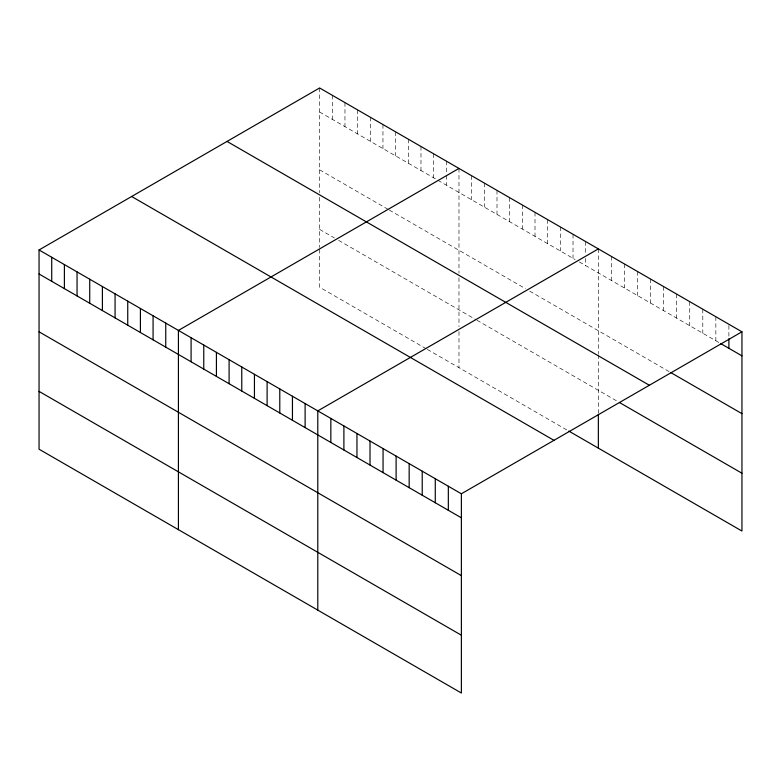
<?xml version="1.0" encoding="UTF-8"?>
<svg xmlns="http://www.w3.org/2000/svg" width="781" height="781" viewBox="0 0 781 781"><rect width="100%" height="100%" fill="white"/><g stroke="black" fill="none" stroke-linecap="round" stroke-linejoin="round"><path stroke-width="0.59" stroke-dasharray="3.9 2.93" d="M319.614 87.97L319.614 192.741M319.614 112.005L436.813 179.669M437.868 180.284L575.128 259.526M579.356 261.967L718.852 342.508M319.614 169.828L388.245 209.445M389.299 210.06L525.506 288.697M529.723 291.128L669.649 371.912M319.614 229.399L334.395 237.932M338.622 240.372L475.883 319.614M476.937 320.22L617.439 401.336M426.26 348.785L319.614 287.213L319.614 248.67M427.314 349.39L567.738 430.468M728.898 325.472L728.898 337.49M715.845 316.725L715.845 340.77M702.793 309.188L702.793 333.233M689.73 301.651L689.73 325.697M676.678 294.115L676.678 318.16M663.625 286.578L663.625 310.623M650.573 279.042L650.573 303.087M637.521 271.505L637.521 295.55M624.468 263.968L624.468 288.013M611.416 256.432L611.416 280.477M598.353 248.895L598.353 353.666M598.353 354.808L598.353 413.208M585.691 241.583L585.691 253.6M585.691 258.413L585.691 265.618M573.02 234.271L573.02 258.306M560.348 226.959L560.348 250.994M547.676 219.637L547.676 243.682M535.005 212.325L535.005 236.36M522.333 205.012L522.333 229.048M509.671 197.691L509.671 221.736M496.999 190.379L496.999 214.414M484.327 183.066L484.327 207.102M471.656 175.754L471.656 199.79M458.984 168.432L458.984 273.204M458.984 277.782L458.984 326.722M458.984 331.544L458.984 367.675M446.322 161.12L446.322 174.339M446.322 175.54L446.322 185.156M433.65 153.808L433.65 177.843M420.979 146.486L420.979 170.531M408.307 139.174L408.307 163.209M395.635 131.862L395.635 155.897M382.963 124.54L382.963 148.585M370.301 117.228L370.301 141.263M357.63 109.916L357.63 133.951M344.958 102.604L344.958 126.639M332.286 95.282L332.286 119.327M319.614 197.32L319.614 247.46"/><path stroke-width="1.17" d="M39.05 249.959L461.386 493.787L461.386 693.03L39.05 449.202L39.05 249.959L319.614 87.97L741.95 331.798L741.95 531.041L568.793 431.073M458.984 168.432L178.419 330.422L178.419 529.664M598.353 248.895L317.789 410.884L317.789 610.127M461.386 493.787L741.95 331.798M720.863 343.669L741.95 355.843M670.654 372.498L741.95 413.657M227.027 141.429L649.362 385.258M619.44 402.498L741.95 473.227M131.638 196.5L553.973 440.328M39.05 273.994L461.386 517.823M39.05 331.808L461.386 575.646M39.05 391.379L461.386 635.217M728.898 338.69L728.898 348.306M598.353 414.418L598.353 448.148M448.333 486.251L448.333 510.286M435.271 478.714L435.271 502.749M422.218 471.177L422.218 495.213M409.166 463.641L409.166 487.676M396.113 456.104L396.113 480.139M383.061 448.567L383.061 472.603M370.009 441.031L370.009 465.066M356.956 433.494L356.956 457.529M343.894 425.957L343.894 449.993M330.841 418.421L330.841 442.456M305.117 403.572L305.117 427.607M292.445 396.25L292.445 420.295M279.783 388.938L279.783 412.973M267.112 381.626L267.112 405.661M254.44 374.304L254.44 398.349M241.768 366.992L241.768 391.027M229.097 359.68L229.097 383.715M216.425 352.368L216.425 376.403M203.763 345.046L203.763 369.091M191.091 337.734L191.091 361.769M165.748 323.1L165.748 347.145M153.076 315.788L153.076 339.823M140.414 308.475L140.414 332.511M127.742 301.163L127.742 325.199M115.071 293.841L115.071 317.887M102.399 286.529L102.399 310.565M89.727 279.217L89.727 303.253M77.055 271.895L77.055 295.94M64.393 264.583L64.393 288.619M51.722 257.271L51.722 281.306"/></g></svg>
